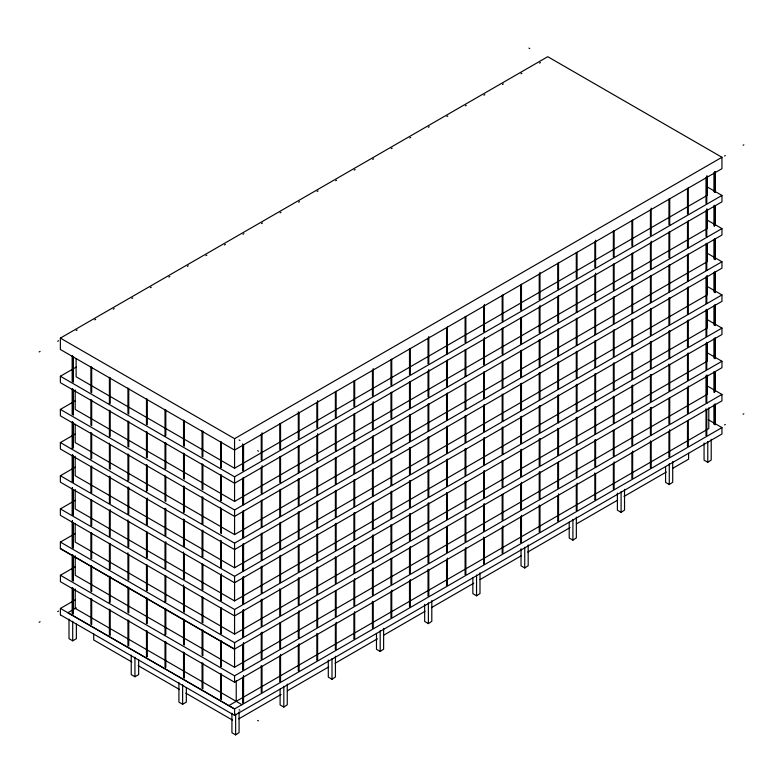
<?xml version="1.0" encoding="UTF-8"?>
<svg xmlns="http://www.w3.org/2000/svg" width="783" height="783" viewBox="0 0 783 783"><rect width="100%" height="100%" fill="white"/><g stroke="black" fill="none" stroke-linecap="round" stroke-linejoin="round"><path stroke-width="1.17" d="M231.925 713.215L231.925 732.741L235.634 734.885L239.069 732.634L239.069 711.884M280.108 689.06L280.108 704.925L283.818 707.069L287.253 704.817L287.253 684.068M328.292 660.02L328.292 677.109L332.002 679.253L335.437 676.992L335.437 656.242M376.476 633.418L376.476 649.293L380.186 651.427L383.621 649.176L383.621 628.426M424.66 604.378L424.66 621.467L428.37 623.611L431.805 621.359L431.805 600.61M472.844 577.785L472.844 593.651L476.553 595.794L479.989 593.543L479.989 572.794M521.028 548.746L521.028 565.835L524.737 567.978L528.173 565.727L528.173 544.968M569.212 522.144L569.212 538.019L572.911 540.153L576.347 537.901L576.347 517.152M617.395 493.114L617.395 510.203L621.095 512.336L624.531 510.085L624.531 489.336M665.579 466.511L665.579 482.377L669.279 484.52L672.714 482.269L672.714 461.52M704.064 443.07L704.064 460.159L707.773 462.293L711.209 460.042L711.209 439.292M60.369 338.099L547.757 56.699L721.955 157.275L721.955 168.678L234.567 450.068L60.369 349.492L60.369 338.099L234.567 438.666L721.955 157.275M39.15 351.949L40.08 351.42M57.678 341.251L58.608 340.722M76.215 330.553L77.145 330.015M94.743 319.856L95.673 319.317M113.281 309.158L114.201 308.619M131.808 298.46L132.738 297.922M150.346 287.752L151.266 287.224M168.874 277.055L169.803 276.526M187.401 266.357L188.331 265.829M205.939 255.659L206.859 255.121M224.467 244.962L225.396 244.423M243.004 234.264L243.924 233.726M261.532 223.566L262.462 223.028M280.069 212.859L280.989 212.33M298.597 202.161L299.527 201.632M317.125 191.463L318.055 190.925M335.662 180.765L336.582 180.227M354.19 170.068L355.12 169.529M372.728 159.37L373.648 158.832M391.255 148.662L392.185 148.134M409.783 137.965L410.713 137.436M428.321 127.267L429.25 126.729M446.848 116.569L447.778 116.031M465.386 105.871L466.306 105.333M483.914 95.174L484.843 94.635M502.451 84.466L503.371 83.938M520.979 73.768L521.909 73.24M539.546 63.09L540.436 62.532M707.176 186.892L721.955 195.427L721.955 201.838L234.567 483.238L60.369 382.662L60.369 376.241L76.225 367.08M707.176 220.062L721.955 228.587L721.955 235.008L234.567 516.398L60.369 415.832L60.369 409.411L75.168 400.867M707.176 253.222L721.955 261.757L721.955 268.178L234.567 549.568L60.369 449.002L60.369 442.581L75.168 434.036M707.176 286.392L721.955 294.927L721.955 301.347L234.567 582.738L60.369 482.162L60.369 475.741L75.168 467.197M707.176 319.562L721.955 328.097L721.955 334.517L234.567 615.908L60.369 515.331L60.369 508.911L75.168 500.366M724.549 155.974L725.322 155.533M743.077 145.276L743.85 144.826M234.567 649.264L60.369 548.687L60.369 542.081L75.168 533.536M76.117 358.536L76.117 376.78L234.567 468.254L707.127 195.427L707.127 175.969M75.207 566.726L60.408 575.27L60.408 581.691L234.567 682.247L721.955 400.857L721.955 394.436L707.176 385.902M60.369 376.241L234.567 476.818L721.955 195.427M75.197 389.954L75.197 409.411L234.567 501.423L707.127 228.587L707.127 209.139M60.408 614.861L60.408 608.44L75.207 599.895M39.15 622.279L40.08 621.741M57.678 611.582L58.608 611.043M60.369 409.411L234.567 509.978L721.955 228.587M76.274 607.833L67.818 612.717L234.567 708.938L721.955 427.596L721.955 434.017L234.567 715.408L60.369 614.841M72.349 613.441L73.191 613.882L73.191 588.258L73.162 613.911L72.349 613.441L72.349 587.808M75.197 424.337L75.197 442.581L234.567 534.593L707.127 261.757L707.127 243.523M60.369 442.581L234.567 543.148L721.955 261.757M69.002 619.147L69.002 638.683L72.711 640.817L76.372 638.703L76.372 624.051M75.197 456.293L75.197 475.741L234.567 567.763L707.127 294.927L707.127 275.479M60.369 475.741L234.567 576.317L721.955 294.927M75.197 489.463L75.197 508.911L234.567 600.923L707.127 328.097L707.127 309.862M60.369 508.911L234.567 609.487L721.955 328.097M131.241 655.077L131.241 674.613L134.94 676.747L138.65 674.613L138.65 659.961M75.197 523.847L75.197 542.081L234.567 634.093L707.127 361.266L707.127 343.023M60.369 542.081L234.567 642.657L721.955 361.266L721.955 367.687L234.567 649.078L60.369 548.501M75.237 555.822L75.237 575.27L234.567 667.263L707.127 394.436L707.127 374.979M178.916 682.61L178.916 702.136L182.625 704.279L186.334 702.136L186.334 687.494M60.369 575.251L234.567 675.827L721.955 394.436M228.812 705.62L708.791 428.555L708.791 407.894M243.493 675.768L243.493 702.664L242.701 703.105L242.701 677.432M724.549 424.934L725.322 424.484M743.077 414.236L743.85 413.786M238.805 718.853L281.136 694.413M287.488 690.743L328.762 666.91M335.114 663.25L377.445 638.811M383.797 635.14L425.071 611.308M431.423 607.647L473.754 583.208M480.106 579.537L521.38 555.705M527.732 552.044L570.063 527.595M576.415 523.935L617.689 500.102M624.041 496.442L666.372 471.992M672.724 468.332L688.6 459.161L688.6 453.181M528.956 48.115L529.768 48.585M707.176 352.732L721.955 361.266M708.233 419.678L721.955 427.596M239.138 440.017L239.941 440.486M257.666 450.714L258.478 451.184M241.986 704.71L75.237 608.391L75.237 588.973M239.138 709.731L239.941 710.201M257.666 720.429L258.478 720.898M60.408 608.44L234.567 708.997L234.567 715.408M131.847 661.987L93.725 639.985L93.725 633.995M138.2 665.658L179.503 689.5M185.855 693.17L232.453 720.076M715.085 225.298L715.085 205.723L715.045 225.318M715.085 238.746L715.085 259.545M715.085 271.779L715.085 292.568M715.085 304.802L715.085 325.591L715.045 304.822M715.045 238.776L715.045 259.565M715.045 271.799L715.045 292.588M714.272 325.121L714.272 305.556L714.243 325.151M714.272 338.579L714.272 358.154M714.272 371.602L714.272 392.4M714.243 338.599L714.243 358.174M714.243 371.631L714.243 392.42M707.773 441.543L707.773 462.293M706.785 176.009L706.785 202.905M706.785 209.022L706.785 237.132M706.785 243.249L706.785 270.145M706.785 276.252L706.785 303.148M706.785 309.265L706.785 336.161M706.785 342.269L706.785 369.165M706.785 375.282L706.785 403.402M706.785 409.509L706.785 435.182L706.012 435.632L706.012 408.736M706.012 177.672L706.012 203.355M706.012 210.686L706.012 236.358M706.012 243.689L706.012 270.585M706.012 276.702L706.012 303.598M706.012 309.716L706.012 336.602M706.012 343.943L706.012 369.615M706.012 375.732L706.012 402.619M688.257 187.93L688.257 213.602M688.257 220.943L688.257 247.839M688.257 253.946L688.257 280.843M688.257 286.96L688.257 313.856M688.257 319.963L688.257 346.859M688.257 352.976L688.257 379.872M688.257 385.98L688.257 412.876M688.257 420.217L688.257 445.889L687.484 446.33L687.484 420.657M687.484 188.38L687.484 214.053M687.484 221.383L687.484 248.28M687.484 254.397L687.484 281.293M687.484 287.4L687.484 314.296M687.484 320.413L687.484 347.309M687.484 353.417L687.484 380.313M687.484 387.654L687.484 413.326M669.719 198.628L669.719 225.524M669.719 231.641L669.719 258.537M669.719 264.644L669.719 291.54M669.719 297.657L669.719 324.554M669.719 330.661L669.719 358.78M669.719 364.898L669.719 390.57M669.719 397.901L669.719 423.574M669.719 429.691L669.719 456.587L668.946 457.027L668.946 431.355M669.279 463.771L669.279 484.52M668.946 199.078L668.946 224.75M668.946 232.081L668.946 257.754M668.946 265.094L668.946 291.99M668.946 298.098L668.946 324.994M668.946 331.111L668.946 358.007M668.946 364.115L668.946 391.011M668.946 398.351L668.946 424.024M651.192 208.112L651.192 234.998M651.192 241.115L651.192 269.235M651.192 275.342L651.192 302.238M651.192 308.355L651.192 335.251M651.192 341.359L651.192 368.255M651.192 374.372L651.192 401.268M651.192 407.375L651.192 435.495M651.192 441.612L651.192 467.285L650.419 467.725L650.419 440.829M650.419 209.775L650.419 235.448M650.419 242.779L650.419 268.461M650.419 275.792L650.419 302.688M650.419 308.796L650.419 335.692M650.419 341.809L650.419 368.705M650.419 374.812L650.419 401.708M650.419 407.826L650.419 434.722M632.654 220.033L632.654 245.705M632.654 253.036L632.654 279.932M632.654 286.049L632.654 312.946M632.654 319.053L632.654 345.949M632.654 352.066L632.654 378.962M632.654 385.07L632.654 411.966M632.654 418.083L632.654 444.979M632.654 451.086L632.654 477.982L631.891 478.433L631.891 452.76M631.891 220.473L631.891 246.146M631.891 253.486L631.891 280.383M631.891 286.49L631.891 313.386M631.891 319.503L631.891 346.399M631.891 352.507L631.891 379.403M631.891 385.52L631.891 412.416M631.891 419.747L631.891 445.419M621.095 491.587L621.095 512.336M614.126 230.731L614.126 257.627M614.126 263.734L614.126 290.63M614.126 296.747L614.126 323.643M614.126 329.751L614.126 356.647M614.126 362.764L614.126 390.883M614.126 396.991L614.126 422.663M614.126 430.004L614.126 455.677M614.126 461.784L614.126 488.68L613.353 489.13L613.353 463.458M613.353 231.171L613.353 256.844M613.353 264.184L613.353 289.857M613.353 297.188L613.353 324.084M613.353 330.201L613.353 357.097M613.353 363.204L613.353 390.1M613.353 396.218L613.353 423.114M613.353 430.444L613.353 456.117M595.599 240.205L595.599 267.101M595.599 273.208L595.599 301.328M595.599 307.445L595.599 334.341M595.599 340.448L595.599 367.344M595.599 373.462L595.599 400.358M595.599 406.465L595.599 433.361M595.599 439.478L595.599 467.598M595.599 473.705L595.599 499.378L594.826 499.828L594.826 472.932M594.826 241.869L594.826 267.541M594.826 274.882L594.826 300.555M594.826 307.885L594.826 334.781M594.826 340.899L594.826 367.795M594.826 373.902L594.826 400.798M594.826 406.915L594.826 433.811M594.826 439.919L594.826 466.815M577.061 252.126L577.061 277.799M577.061 285.139L577.061 312.035M577.061 318.143L577.061 345.039M577.061 351.156L577.061 378.052M577.061 384.159L577.061 411.055M577.061 417.173L577.061 444.069M577.061 450.176L577.061 477.072M577.061 483.189L577.061 510.085L576.288 510.526L576.288 484.853M576.288 252.576L576.288 278.249M576.288 285.58L576.288 312.476M576.288 318.593L576.288 345.489M576.288 351.596L576.288 378.492M576.288 384.61L576.288 411.506M576.288 417.613L576.288 444.509M576.288 451.85L576.288 477.522M572.911 519.403L572.911 540.153M558.533 262.824L558.533 289.72M558.533 295.837L558.533 322.733M558.533 328.84L558.533 355.736M558.533 361.854L558.533 388.75M558.533 394.857L558.533 422.977M558.533 429.094L558.533 454.766M558.533 462.097L558.533 487.77M558.533 493.887L558.533 520.783L557.76 521.224L557.76 495.551M557.76 263.274L557.76 288.947M557.76 296.277L557.76 321.95M557.76 329.291L557.76 356.187M557.76 362.294L557.76 389.19M557.76 395.307L557.76 422.203M557.76 428.311L557.76 455.207M557.76 462.547L557.76 488.22M539.996 272.298L539.996 299.194M539.996 305.311L539.996 333.431M539.996 339.538L539.996 366.434M539.996 372.551L539.996 399.447M539.996 405.555L539.996 432.451M539.996 438.568L539.996 465.464M539.996 471.572L539.996 499.691M539.996 505.808L539.996 531.481L539.223 531.921L539.223 505.025M539.223 273.972L539.223 299.644M539.223 306.975L539.223 332.648M539.223 339.988L539.223 366.884M539.223 372.992L539.223 399.888M539.223 406.005L539.223 432.901M539.223 439.009L539.223 465.905M539.223 472.022L539.223 498.918M524.737 547.219L524.737 567.978M521.468 284.229L521.468 309.902M521.468 317.232L521.468 344.129M521.468 350.246L521.468 377.132M521.468 383.249L521.468 410.145M521.468 416.262L521.468 443.158M521.468 449.266L521.468 476.162M521.468 482.279L521.468 509.175M521.468 515.283L521.468 542.179L520.695 542.629L520.695 516.956M520.695 284.669L520.695 310.342M520.695 317.683L520.695 344.579M520.695 350.686L520.695 377.582M520.695 383.699L520.695 410.595M520.695 416.703L520.695 443.599M520.695 449.716L520.695 476.612M520.695 483.943L520.695 509.616M502.931 294.927L502.931 321.823M502.931 327.93L502.931 354.826M502.931 360.943L502.931 387.839M502.931 393.947L502.931 420.843M502.931 426.96L502.931 453.856M502.931 461.187L502.931 486.86M502.931 494.2L502.931 519.873M502.931 525.98L502.931 552.876L502.167 553.327L502.167 527.654M502.167 295.367L502.167 321.04M502.167 328.38L502.167 354.053M502.167 361.384L502.167 388.28M502.167 394.397L502.167 421.293M502.167 427.401L502.167 454.297M502.167 460.414L502.167 487.31M502.167 494.641L502.167 520.313M484.403 304.401L484.403 331.297M484.403 337.404L484.403 365.524M484.403 371.641L484.403 398.537M484.403 404.645L484.403 431.541M484.403 437.658L484.403 464.554M484.403 470.661L484.403 497.557M484.403 503.675L484.403 530.571M484.403 537.901L484.403 563.574L483.63 564.024L483.63 537.128M483.63 306.065L483.63 331.738M483.63 339.078L483.63 364.751M483.63 372.082L483.63 398.978M483.63 405.095L483.63 431.991M483.63 438.098L483.63 464.994M483.63 471.112L483.63 498.008M483.63 504.115L483.63 531.011M476.553 575.045L476.553 595.794M465.875 316.322L465.875 341.995M465.875 349.335L465.875 376.222M465.875 382.339L465.875 409.235M465.875 415.352L465.875 442.238M465.875 448.356L465.875 475.252M465.875 481.369L465.875 508.255M465.875 514.372L465.875 541.268M465.875 547.386L465.875 574.272L465.102 574.722L465.102 549.049M465.102 316.772L465.102 342.445M465.102 349.776L465.102 376.672M465.102 382.789L465.102 409.685M465.102 415.793L465.102 442.689M465.102 448.806L465.102 475.702M465.102 481.809L465.102 508.705M465.102 516.036L465.102 541.719M447.338 327.02L447.338 353.916M447.338 360.033L447.338 386.929M447.338 393.037L447.338 419.933M447.338 426.05L447.338 452.946M447.338 459.053L447.338 485.949M447.338 493.29L447.338 518.963M447.338 526.293L447.338 551.966M447.338 558.083L447.338 584.979L446.564 585.42L446.564 559.747M446.564 327.47L446.564 353.143M446.564 360.474L446.564 386.146M446.564 393.487L446.564 420.383M446.564 426.49L446.564 453.386M446.564 459.504L446.564 486.4M446.564 492.507L446.564 519.403M446.564 526.744L446.564 552.416M428.81 336.494L428.81 363.39M428.81 369.507L428.81 397.627M428.81 403.734L428.81 430.63M428.81 436.748L428.81 463.644M428.81 469.751L428.81 496.647M428.81 502.764L428.81 529.66M428.81 535.768L428.81 562.664M428.81 570.004L428.81 595.677L428.037 596.117L428.037 569.221M428.37 602.861L428.37 623.611M428.037 338.168L428.037 363.841M428.037 371.171L428.037 396.844M428.037 404.185L428.037 431.081M428.037 437.188L428.037 464.084M428.037 470.201L428.037 497.097M428.037 503.205L428.037 530.101M428.037 536.218L428.037 563.114M410.272 348.415L410.272 374.098M410.272 381.429L410.272 408.325M410.272 414.432L410.272 441.328M410.272 447.445L410.272 474.341M410.272 480.449L410.272 507.345M410.272 513.462L410.272 540.358M410.272 546.465L410.272 573.362M410.272 579.479L410.272 606.375L409.499 606.825L409.499 581.143M409.499 348.866L409.499 374.538M409.499 381.879L409.499 408.765M409.499 414.882L409.499 441.778M409.499 447.896L409.499 474.792M409.499 480.899L409.499 507.795M409.499 513.912L409.499 540.808M409.499 548.139L409.499 573.812M391.745 359.123L391.745 386.019M391.745 392.126L391.745 419.022M391.745 425.14L391.745 452.036M391.745 458.143L391.745 485.039M391.745 491.156L391.745 518.052M391.745 525.383L391.745 551.056M391.745 558.396L391.745 584.069M391.745 590.176L391.745 617.073L390.971 617.523L390.971 591.85M390.971 359.563L390.971 385.236M390.971 392.577L390.971 418.249M390.971 425.58L390.971 452.476M390.971 458.593L390.971 485.489M390.971 491.597L390.971 518.493M390.971 524.61L390.971 551.506M390.971 558.837L390.971 584.51M380.186 630.677L380.186 651.427M373.217 368.597L373.217 395.493M373.217 401.601L373.217 429.72M373.217 435.837L373.217 462.733M373.217 468.841L373.217 495.737M373.217 501.854L373.217 528.75M373.217 534.858L373.217 561.754M373.217 567.871L373.217 594.767M373.217 602.098L373.217 627.77L372.444 628.22L372.444 601.324M372.444 370.261L372.444 395.934M372.444 403.274L372.444 428.947M372.444 436.278L372.444 463.174M372.444 469.291L372.444 496.187M372.444 502.295L372.444 529.191M372.444 535.308L372.444 562.204M372.444 568.311L372.444 595.207M354.679 380.518L354.679 406.191M354.679 413.522L354.679 440.418M354.679 446.535L354.679 473.431M354.679 479.539L354.679 506.435M354.679 512.552L354.679 539.448M354.679 545.555L354.679 572.451M354.679 578.568L354.679 605.465M354.679 611.572L354.679 638.468L353.906 638.918L353.906 613.246M353.906 380.959L353.906 406.641M353.906 413.972L353.906 440.868M353.906 446.985L353.906 473.872M353.906 479.989L353.906 506.885M353.906 513.002L353.906 539.888M353.906 546.005L353.906 572.902M353.906 580.232L353.906 605.905M336.152 391.216L336.152 418.112M336.152 424.229L336.152 451.125M336.152 457.233L336.152 484.129M336.152 490.246L336.152 517.142M336.152 523.25L336.152 550.146M336.152 557.486L336.152 583.159M336.152 590.49L336.152 616.162M336.152 622.279L336.152 649.176L335.378 649.616L335.378 623.943M335.378 391.666L335.378 417.339M335.378 424.67L335.378 450.342M335.378 457.683L335.378 484.579M335.378 490.687L335.378 517.583M335.378 523.7L335.378 550.596M335.378 556.703L335.378 583.599M335.378 590.94L335.378 616.612M332.002 658.493L332.002 679.253M317.614 400.69L317.614 427.587M317.614 433.704L317.614 461.823M317.614 467.931L317.614 494.827M317.614 500.944L317.614 527.84M317.614 533.947L317.614 560.843M317.614 566.961L317.614 593.857M317.614 599.964L317.614 626.86M317.614 634.201L317.614 659.873L316.841 660.314L316.841 633.418M316.841 402.364L316.841 428.037M316.841 435.368L316.841 461.04M316.841 468.381L316.841 495.277M316.841 501.384L316.841 528.28M316.841 534.398L316.841 561.294M316.841 567.401L316.841 594.297M316.841 600.414L316.841 627.31M299.086 412.612L299.086 438.284M299.086 445.625L299.086 472.521M299.086 478.628L299.086 505.524M299.086 511.642L299.086 538.538M299.086 544.645L299.086 571.541M299.086 577.658L299.086 604.554M299.086 610.662L299.086 637.558M299.086 643.675L299.086 670.571L298.313 671.011L298.313 645.339M298.313 411.838L298.313 438.734M298.313 446.065L298.313 472.961M298.313 479.079L298.313 505.975M298.313 512.082L298.313 538.978M298.313 545.095L298.313 571.991M298.313 578.099L298.313 604.995M298.313 612.335L298.313 638.008M283.818 686.319L283.818 707.069M280.549 423.319L280.549 450.215M280.549 456.323L280.549 483.219M280.549 489.336L280.549 516.232M280.549 522.339L280.549 549.235M280.549 555.353L280.549 582.249M280.549 589.579L280.549 615.252M280.549 622.593L280.549 648.265M280.549 654.373L280.549 681.269L279.785 681.719L279.785 656.046M279.785 423.76L279.785 449.432M279.785 456.773L279.785 482.445M279.785 489.776L279.785 516.672M279.785 522.79L279.785 549.686M279.785 555.793L279.785 582.689M279.785 588.806L279.785 615.702M279.785 623.033L279.785 648.706M262.021 432.793L262.021 459.69M262.021 465.797L262.021 493.916M262.021 500.034L262.021 526.93M262.021 533.037L262.021 559.933M262.021 566.05L262.021 592.946M262.021 599.054L262.021 625.95M262.021 632.067L262.021 658.963M262.021 666.294L262.021 691.966L261.248 692.417L261.248 665.521M261.248 434.457L261.248 460.13M261.248 467.471L261.248 493.143M261.248 500.474L261.248 527.37M261.248 533.487L261.248 560.383M261.248 566.491L261.248 593.387M261.248 599.504L261.248 626.4M261.248 632.507L261.248 659.403M243.493 510.731L243.493 537.627L243.474 510.722M243.474 675.768L243.474 702.664M242.701 443.932L242.72 470.837M242.701 478.159L242.72 505.064M242.701 511.172L242.72 538.068M242.701 544.175L242.72 571.081M242.701 577.188L242.72 604.085M242.701 610.192L242.72 637.098M242.701 644.429L242.72 670.101M236.231 680.711L236.231 701.392M235.634 714.135L235.634 734.885M234.567 438.666L234.567 468.254M234.567 476.818L234.567 501.423M234.567 509.978L234.567 534.593M234.567 543.148L234.567 567.763M234.567 576.317L234.567 600.923M234.567 609.487L234.567 634.093M234.567 642.657L234.567 667.263M234.567 675.827L234.567 682.247M221.413 441.994L221.413 467.617M221.413 474.938L221.413 500.572M221.413 509.116L221.413 533.526M221.413 540.847L221.413 567.695M221.413 573.792L221.413 600.649M221.413 607.97L221.413 633.594M221.413 640.925L221.413 666.548M221.413 673.869L221.413 699.503L220.6 699.033L220.6 673.4M220.6 441.524L220.6 468.371M220.6 474.469L220.6 501.326M220.6 507.423L220.6 533.057M220.6 540.378L220.6 567.225M220.6 574.546L220.6 600.179M220.6 607.5L220.6 634.347M220.6 640.455L220.6 667.302M202.885 431.286L202.885 456.92M202.885 464.241L202.885 489.874M202.885 497.195L202.885 524.042M202.885 530.15L202.885 556.997M202.885 564.318L202.885 589.951M202.885 597.272L202.885 622.896M202.885 630.217L202.885 655.851M202.885 663.172L202.885 688.805L202.073 688.335L202.073 662.702M202.073 430.826L202.073 456.45M202.073 463.771L202.073 489.404M202.073 496.725L202.073 523.573M202.073 530.894L202.073 556.527M202.073 563.848L202.073 589.482M202.073 596.803L202.073 622.426M202.073 629.757L202.073 655.381M184.348 420.588L184.348 446.222M184.348 453.543L184.348 479.176M184.348 486.497L184.348 512.121M184.348 519.442L184.348 546.299M184.348 553.62L184.348 579.244M184.348 586.565L184.348 612.198M184.348 619.519L184.348 645.153M184.348 652.474L184.348 678.098L183.535 677.638L183.535 652.004M183.535 420.119L183.535 445.752M183.535 453.073L183.535 478.707M183.535 486.028L183.535 512.875M183.535 518.982L183.535 545.829M183.535 551.927L183.535 578.784M183.535 584.881L183.535 611.729M183.535 619.05L183.535 644.683M182.625 684.753L182.625 704.279M165.82 409.891L165.82 435.524M165.82 442.845L165.82 468.469M165.82 477.013L165.82 501.423M165.82 508.744L165.82 535.592M165.82 541.699L165.82 568.546M165.82 575.867L165.82 601.501M165.82 608.822L165.82 634.455M165.82 641.776L165.82 667.4L165.007 666.93L165.007 641.306M165.007 409.421L165.007 436.278M165.007 442.375L165.007 469.223M165.007 475.33L165.007 500.954M165.007 508.275L165.007 535.132M165.007 542.453L165.007 568.076M165.007 575.407L165.007 602.254M165.007 608.352L165.007 635.199M147.282 399.193L147.282 424.826M147.282 432.147L147.282 457.771M147.282 465.092L147.282 490.726M147.282 498.047L147.282 524.894M147.282 532.215L147.282 557.848M147.282 565.169L147.282 590.803M147.282 598.124L147.282 623.748M147.282 631.078L147.282 656.702L146.47 656.232L146.47 630.609M146.47 398.723L146.47 424.357M146.47 431.678L146.47 457.301M146.47 464.632L146.47 491.479M146.47 498.8L146.47 524.424M146.47 531.755L146.47 557.379M146.47 564.7L146.47 590.333M146.47 597.654L146.47 623.288M134.94 657.221L134.94 676.747M128.755 388.495L128.755 414.119M128.755 421.45L128.755 447.073M128.755 454.394L128.755 480.028M128.755 487.349L128.755 514.196M128.755 521.517L128.755 547.151M128.755 554.472L128.755 580.105M128.755 587.426L128.755 613.05M128.755 620.371L128.755 646.004L127.942 645.535L127.942 619.911M127.942 388.025L127.942 413.659M127.942 420.98L127.942 446.604M127.942 453.925L127.942 480.782M127.942 486.879L127.942 513.726M127.942 519.834L127.942 546.681M127.942 552.788L127.942 579.635M127.942 586.956L127.942 612.58M110.217 377.798L110.217 403.421M110.217 410.742L110.217 436.376M110.217 444.92L110.217 469.33M110.217 476.651L110.217 503.498M110.217 509.596L110.217 536.453M110.217 543.774L110.217 569.398M110.217 576.728L110.217 602.352M110.217 609.673L110.217 635.307L109.414 634.837L109.414 609.203M109.414 377.328L109.414 404.175M109.414 410.282L109.414 437.129M109.414 443.227L109.414 468.86M109.414 476.181L109.414 503.029M109.414 510.35L109.414 535.983M109.414 543.304L109.414 570.151M109.414 576.259L109.414 603.106M91.689 367.09L91.689 392.723M91.689 400.044L91.689 425.678M91.689 432.999L91.689 458.623M91.689 465.954L91.689 492.801M91.689 500.122L91.689 525.755M91.689 533.076L91.689 558.7M91.689 566.021L91.689 591.654M91.689 598.975L91.689 624.609L90.877 624.139L90.877 598.506M90.877 366.63L90.877 392.254M90.877 399.575L90.877 425.208M90.877 432.529L90.877 459.376M90.877 466.697L90.877 492.331M90.877 499.652L90.877 525.285M90.877 532.606L90.877 558.23M90.877 565.561L90.877 591.185M73.191 382.006L73.191 356.373L73.162 382.026M73.191 482.074L73.191 455.226L73.162 482.103M73.191 580.937L73.191 555.304L73.162 580.957M72.711 621.291L72.711 640.817M72.388 355.903L72.388 381.536M72.388 388.857L72.388 414.491M72.388 421.812L72.388 448.659M72.388 454.757L72.388 481.614M72.388 487.711L72.388 514.558M72.388 520.666L72.388 547.513M72.388 554.834L72.388 580.467M72.388 587.788L72.388 613.412M72.349 355.932L72.349 381.556M72.349 388.877L72.349 414.51M72.349 421.831L72.349 448.679M72.349 454.786L72.349 481.633M72.349 487.731L72.349 514.588M72.349 520.685L72.349 547.532M72.349 554.853L72.349 580.487M714.272 424.2L714.243 404.654L714.272 424.2L715.085 424.67L715.085 403.871L715.045 424.689L714.272 424.2M715.085 192.275L715.085 171.477L715.045 192.295M715.085 358.614L715.085 337.825L715.045 358.643M715.085 391.647L715.085 372.072L715.045 391.666M714.272 191.806L714.272 172.231L714.243 191.825M714.272 226.052L714.272 205.254L714.243 226.072M714.272 259.075L714.272 239.51L714.243 259.095M714.272 292.098L714.272 272.533L714.243 292.118M243.493 470.387L243.493 444.715L243.474 470.377M243.493 504.614L243.493 477.718L243.474 504.614M243.493 570.631L243.493 543.735L243.474 570.631M243.493 603.644L243.493 576.748L243.474 603.634M243.493 636.648L243.493 609.751L243.474 636.648M243.493 669.661L243.493 642.765L243.474 669.651M73.191 414.951L73.191 389.327L73.162 414.98M73.191 447.905L73.191 422.282L73.162 447.925M73.191 515.028L73.191 489.404L73.162 515.048M73.191 547.983L73.191 522.349L73.162 548.002"/></g></svg>
